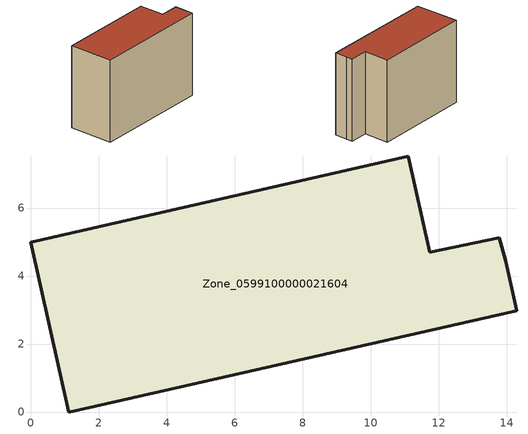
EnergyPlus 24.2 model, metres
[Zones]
Zone_0599100000021604
 floor ground (C_G): 1.11,0 0,4.99 11.1,7.53 11.74,4.7 13.78,5.13 13.97,4.44 14.29,2.98 z0
 wall outside (C_F): 0,4.99 1.11,0 14.29,2.98 13.97,4.44 13.78,5.13 11.74,4.7 11.1,7.53 0,4.99 z0:9.54
 roof outside (C_R): 1.11,0 14.29,2.98 13.97,4.44 13.78,5.13 11.74,4.7 11.1,7.53 0,4.99 z9.54
[BUILDING]
Pand.0599100000021604: North Axis=0; Terrain=City; Loads Convergence Tolerance Value=0.04; Temperature Convergence Tolerance Value=0.4; Solar Distribution=FullExterior; Maximum Number of Warmup Days=25; Minimum Number of Warmup Days=1
[Site:Location]
Rotterdam.The.Hague.AP_ZH_NLD Design_Conditions: Latitude=51.96; Longitude=4.45; Time Zone=1; Elevation=-4.5
[SITE:GROUNDTEMPERATURE:BUILDINGSURFACE]
18, 18, 18, 18, 18, 18, 18, 18, 18, 18, 18, 18
[MATERIAL] Thermal Absorptance=0.9; Solar Absorptance=0.7; Visible Absorptance=0.7
Name | Roughness | Thickness | Conductivity | Density | Specific Heat
G.TI.1946 | MediumSmooth | 0.15 | 1 | 540 | 1210
F.TI.1946 | Rough | 0.3 | 0.857143 | 1920 | 840
R.TI.1946 | MediumRough | 0.2 | 0.1 | 1500 | 1000
[CONSTRUCTION]
C_G: G.TI.1946
C_F: F.TI.1946
C_R: R.TI.1946
[ZONE]
Zone_0599100000021604: Type=1; Multiplier=1; Ceiling Height=Autocalculate; Volume=Autocalculate; Floor Area=autocalculate; Part of Total Floor Area=Yes
[ZONEINFILTRATION:DESIGNFLOWRATE]
Infil_Zone_0599100000021604: Zone or ZoneList or Space or SpaceList=Zone_0599100000021604; Schedule=AlwaysOn; Design Flow Rate Calculation Method=Flow/Area; Flow Rate per Floor Area=0.003; Constant Term Coefficient=1; Temperature Term Coefficient=0; Velocity Term Coefficient=0; Velocity Squared Term Coefficient=0
[HVACTEMPLATE:ZONE:IDEALLOADSAIRSYSTEM]
Zone_0599100000021604: Maximum Heating Supply Air Temperature=50; Minimum Cooling Supply Air Temperature=13; Maximum Heating Supply Air Humidity Ratio=0.0156; Minimum Cooling Supply Air Humidity Ratio=0.0077; Heating Limit=NoLimit; Cooling Limit=NoLimit; Dehumidification Control Type=ConstantSensibleHeatRatio; Cooling Sensible Heat Ratio=0.7; Dehumidification Setpoint=60; Humidification Control Type=None; Humidification Setpoint=30; Outdoor Air Method=None; Outdoor Air Flow Rate per Person=0.00944; Outdoor Air Flow Rate per Zone Floor Area=0; Outdoor Air Flow Rate per Zone=0; Demand Controlled Ventilation Type=None; Outdoor Air Economizer Type=NoEconomizer; Heat Recovery Type=None; Sensible Heat Recovery Effectiveness=0.7; Latent Heat Recovery Effectiveness=0.65
[ZONECONTROL:THERMOSTAT]
ThermostatControl_Zone_0599100000021604: Zone or ZoneList=Zone_0599100000021604; Control Type Schedule=DualSetpointControlType; Control 1=Thermostat_Zone_0599100000021604; Temperature Difference Between Cutout And Setpoint=0
[THERMOSTATSETPOINT:DUALSETPOINT]
Thermostat_Zone_0599100000021604: Heating Setpoint Temperature Schedule=HeatingSetpoint_Zone_0599100000021604; Cooling Setpoint Temperature Schedule=CoolingSetpoint_Zone_0599100000021604
[SCHEDULE:COMPACT]
HeatingSetpoint_Zone_0599100000021604: Through: 12/31, For: AllDays, Until: 24:00, 21
CoolingSetpoint_Zone_0599100000021604: Through: 12/31, For: AllDays, Until: 24:00, 24
DualSetpointControlType: Through: 12/31, For: AllDays, Until: 24:00, 4
AlwaysOn: Through: 12/31, For: AllDays, Until: 24:00, 1
